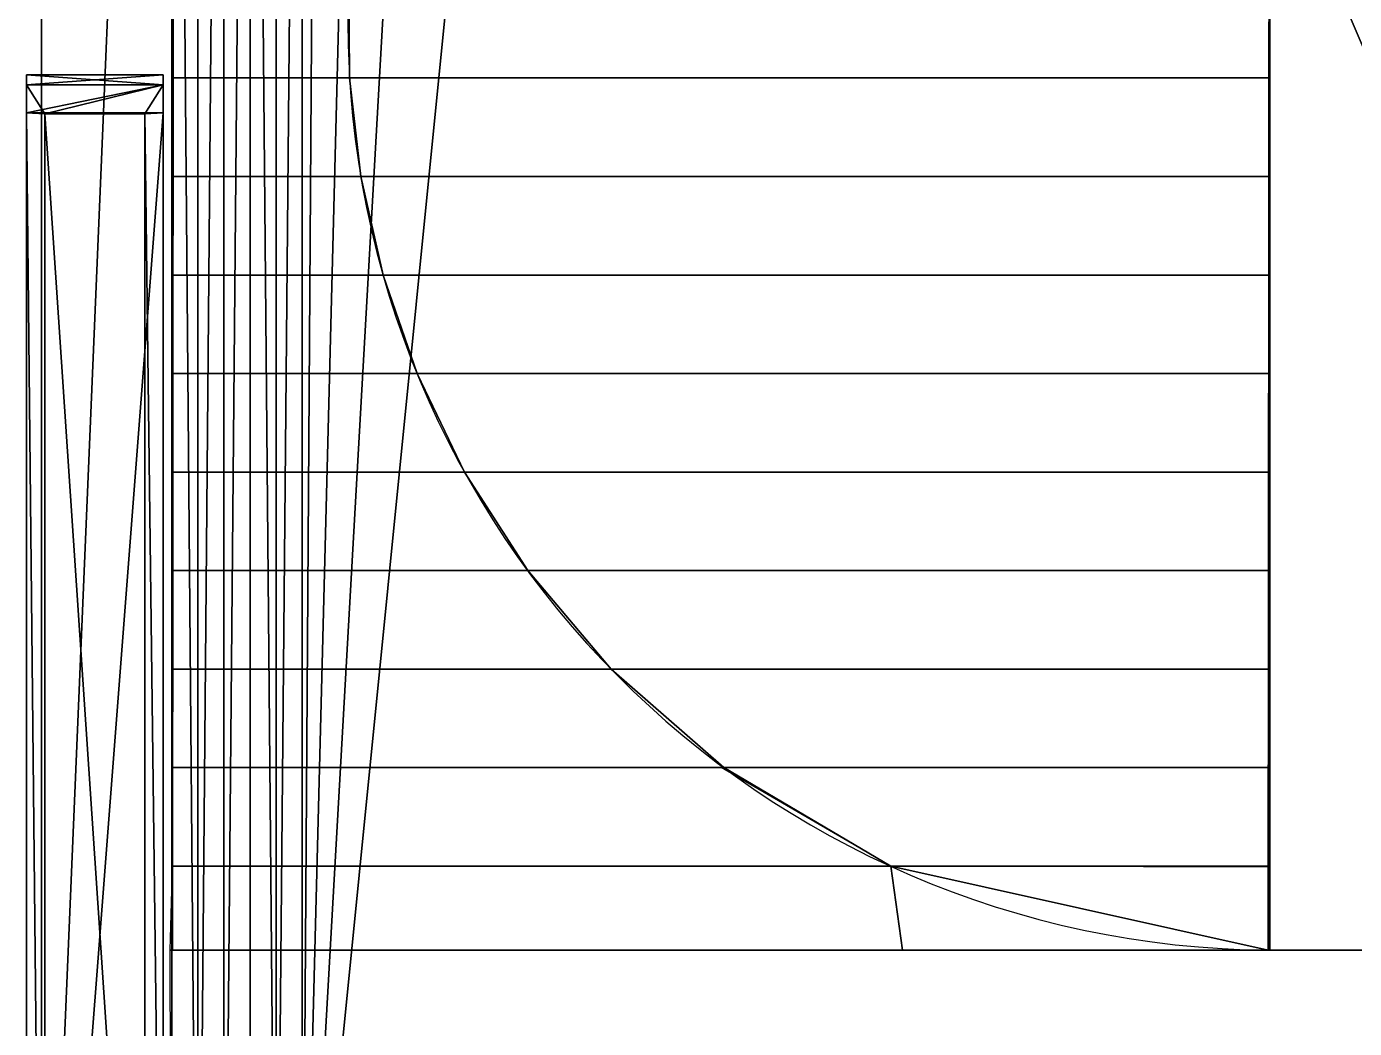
# Model space of a CAD drawing. Extents: x 0 to 153, y -230 to 0.
# Drawn here: x 0 to 76.4, y -172.1 to -114.4 of the extents above; entities that cross this region are included whole.
import ezdxf

# ---------------------------------------------------------------- set-up
doc = ezdxf.new("R2010")
doc.units = 0
doc.layers.add('LIXEIRA', color=141, linetype='CONTINUOUS')

msp = doc.modelspace()

# ---------------------------------------------------------------- linework, layer by layer
at = {"layer": 'LIXEIRA', "linetype": 'CONTINUOUS'}
for p, q in [((8.355, -202.97, 220), (8.513, -24.168, 220)), ((0.858, -203.502, 220), (0.858, -24.736, 220)), ((0.858, -203.502, 225.665), (0.858, -24.736, 225.665)), ((8.355, -202.97, 225.665), (8.355, -25.269, 225.665)), ((8.481, -60.669, 220), (8.387, -167.569, 220)), ((71.5, -111.699, 220), (71.49, -117.369, 220)), ((8.431, -117.369, 220), (8.431, -117.369, 225.67)), ((71.49, -117.369, 220), (8.431, -117.369, 220)), ((18.579, -117.369, 220), (18.579, -117.369, 225.67)), ((71.49, -117.369, 220), (71.492, -123.039, 220)), ((8.426, -123.039, 220), (8.426, -123.039, 225.67)), ((71.492, -123.039, 220), (8.426, -123.039, 220)), ((19.23, -123.039, 220), (19.23, -123.039, 225.67)), ((71.492, -123.039, 220), (71.493, -128.709, 220)), ((8.421, -128.709, 220), (8.421, -128.709, 225.67)), ((71.493, -128.709, 220), (8.421, -128.709, 220)), ((20.51, -128.709, 220), (20.51, -128.709, 225.67)), ((71.493, -128.709, 220), (71.494, -134.379, 220)), ((8.416, -134.379, 220), (8.416, -134.379, 225.67)), ((71.494, -134.379, 220), (8.416, -134.379, 220)), ((22.469, -134.379, 220), (22.469, -134.379, 225.67)), ((71.494, -134.379, 220), (71.495, -140.049, 220)), ((8.411, -140.049, 220), (8.411, -140.049, 225.67)), ((71.495, -140.049, 220), (8.411, -140.049, 220)), ((25.191, -140.049, 220), (25.191, -140.049, 225.67)), ((71.495, -140.049, 220), (71.496, -145.719, 220)), ((8.406, -145.719, 220), (8.406, -145.719, 225.67)), ((71.496, -145.719, 220), (8.406, -145.719, 220)), ((28.822, -145.719, 220), (28.822, -145.719, 225.67)), ((71.496, -145.719, 220), (71.497, -151.389, 220)), ((8.401, -151.389, 220), (8.401, -151.389, 225.67)), ((71.497, -151.389, 220), (8.401, -151.389, 220)), ((33.617, -151.389, 220), (33.617, -151.389, 225.67)), ((71.497, -151.389, 220), (71.498, -157.059, 220)), ((8.396, -157.059, 220), (8.396, -157.059, 225.67)), ((71.498, -157.059, 220), (8.396, -157.059, 220)), ((40.101, -157.059, 220), (40.101, -157.059, 225.67)), ((71.498, -157.059, 220), (71.499, -162.729, 220)), ((71.499, -162.729, 220), (8.391, -162.729, 220)), ((8.391, -162.729, 220), (8.391, -162.729, 225.67)), ((49.703, -162.729, 220), (49.703, -162.729, 225.67)), ((71.499, -162.729, 220), (71.406, -167.569, 220)), ((13.553, -167.569, 225.67), (8.263, -167.569, 225.67)), ((8.263, -167.569, 225.67), (8.387, -167.569, 220)), ((8.387, -167.569, 220), (13.647, -167.569, 220)), ((13.553, -167.569, 220), (13.553, -167.569, 225.67)), ((13.553, -167.569, 225.67), (71.406, -167.569, 225.67)), ((13.647, -167.569, 220), (18.907, -167.569, 220)), ((18.907, -167.569, 220), (24.167, -167.569, 220)), ((24.167, -167.569, 220), (29.427, -167.569, 220)), ((29.427, -167.569, 220), (34.687, -167.569, 220)), ((34.687, -167.569, 220), (39.947, -167.569, 220)), ((39.947, -167.569, 220), (45.207, -167.569, 220)), ((45.207, -167.569, 220), (50.467, -167.569, 220)), ((50.467, -167.569, 220), (55.727, -167.569, 220)), ((55.727, -167.569, 220), (60.987, -167.569, 220)), ((60.987, -167.569, 220), (66.247, -167.569, 220)), ((66.153, -167.569, 220), (71.406, -167.569, 220)), ((66.153, -167.569, 220), (66.153, -167.569, 225.67)), ((66.247, -167.569, 220), (71.5, -167.569, 220)), ((71.406, -167.569, 220), (71.406, -167.569, 225.67)), ((81.5, -167.569, 220), (71.5, -167.569, 220)), ((71.5, -167.569, 220), (71.5, -167.569, 225.67)), ((81.5, -167.569, 225.67), (71.5, -167.569, 225.67))]:
    msp.add_line(p, q, dxfattribs=at)
at = {"layer": 'LIXEIRA', "linetype": 'CONTINUOUS', "extrusion": (0, -1, 3e-16)}
for p, q in [((8.387, -167.569, 220), (13.553, -167.569, 220)), ((13.553, -167.569, 220), (18.813, -167.569, 220)), ((18.813, -167.569, 220), (24.073, -167.569, 220)), ((18.813, -167.569, 220), (18.813, -167.569, 225.67)), ((24.073, -167.569, 220), (29.333, -167.569, 220)), ((24.073, -167.569, 220), (24.073, -167.569, 225.67)), ((29.333, -167.569, 220), (34.593, -167.569, 220)), ((29.333, -167.569, 220), (29.333, -167.569, 225.67)), ((34.593, -167.569, 220), (39.853, -167.569, 220)), ((34.593, -167.569, 220), (34.593, -167.569, 225.67)), ((39.853, -167.569, 220), (45.113, -167.569, 220)), ((39.853, -167.569, 220), (39.853, -167.569, 225.67)), ((45.113, -167.569, 220), (50.373, -167.569, 220)), ((45.113, -167.569, 220), (45.113, -167.569, 225.67)), ((50.373, -167.569, 220), (55.633, -167.569, 220)), ((50.373, -167.569, 220), (50.373, -167.569, 225.67)), ((55.633, -167.569, 220), (60.893, -167.569, 220)), ((55.633, -167.569, 220), (55.633, -167.569, 225.67)), ((60.893, -167.569, 220), (66.153, -167.569, 220)), ((60.893, -167.569, 220), (60.893, -167.569, 225.67)), ((71.406, -167.569, 220), (66.146, -167.569, 220))]:
    msp.add_line(p, q, dxfattribs=at)
at = {"layer": 'LIXEIRA', "linetype": 'CONTINUOUS'}
msp.add_arc((71.932, -114.119, 220), 53.452, 90.4634, 269.5366, dxfattribs=at)
at = {"layer": 'LIXEIRA'}
for points in [[(26.002, -16.472, 0), (15.855, -196.083, 0), (33.894, -15.344, 0), (26.002, -16.472, 0)], [(15.855, -196.083, 0), (119.106, -214.122, 0), (33.894, -15.344, 0), (15.855, -196.083, 0)], [(26.002, -16.472, 0), (33.894, -15.344, 0), (15.855, -196.083, 0), (26.002, -16.472, 0)], [(15.855, -196.083, 0), (33.894, -15.344, 0), (119.106, -214.122, 0), (15.855, -196.083, 0)], [(33.894, -15.344, 0), (119.106, -214.122, 0), (119.106, -15.344, 0), (33.894, -15.344, 0)], [(33.894, -15.344, 0), (119.106, -15.344, 0), (119.106, -214.122, 0), (33.894, -15.344, 0)], [(20.365, -19.854, 0), (15.855, -196.083, 0), (26.002, -16.472, 0), (20.365, -19.854, 0)], [(20.365, -19.854, 0), (26.002, -16.472, 0), (15.855, -196.083, 0), (20.365, -19.854, 0)], [(16.983, -25.491, 0), (15.855, -196.083, 0), (20.365, -19.854, 0), (16.983, -25.491, 0)], [(16.983, -25.491, 0), (20.365, -19.854, 0), (15.855, -196.083, 0), (16.983, -25.491, 0)], [(0.858, -204.116, 203.823), (0.858, -204.116, 209.488), (0.858, -25.35, 209.488), (0.858, -204.116, 203.823)], [(0.858, -25.35, 209.488), (0.858, -25.35, 203.823), (0.858, -204.116, 203.823), (0.858, -25.35, 209.488)], [(0.858, -204.116, 203.823), (0.858, -25.35, 203.823), (8.355, -25.883, 203.823), (0.858, -204.116, 203.823)], [(8.355, -25.883, 209.488), (0.858, -25.35, 209.488), (0.858, -204.116, 209.488), (8.355, -25.883, 209.488)], [(8.355, -25.883, 203.823), (8.355, -203.583, 203.823), (0.858, -204.116, 203.823), (8.355, -25.883, 203.823)], [(0.858, -204.116, 209.488), (8.355, -203.583, 209.488), (8.355, -25.883, 209.488), (0.858, -204.116, 209.488)], [(8.355, -203.583, 101.338), (9.855, -202.083, 100.43), (8.355, -25.883, 101.338), (8.355, -203.583, 101.338)], [(9.855, -27.383, 100.43), (8.355, -25.883, 101.338), (9.855, -202.083, 100.43), (9.855, -27.383, 100.43)], [(8.355, -25.883, 101.338), (8.355, -25.883, 220.431), (8.355, -203.583, 101.338), (8.355, -25.883, 101.338)], [(8.355, -203.583, 220.431), (8.355, -203.583, 101.338), (8.355, -25.883, 220.431), (8.355, -203.583, 220.431)], [(8.355, -203.583, 101.338), (8.355, -25.883, 101.338), (9.855, -202.083, 100.43), (8.355, -203.583, 101.338)], [(9.855, -27.383, 100.43), (9.855, -202.083, 100.43), (8.355, -25.883, 101.338), (9.855, -27.383, 100.43)], [(8.355, -25.883, 101.338), (8.355, -203.583, 101.338), (8.355, -25.883, 220.431), (8.355, -25.883, 101.338)], [(8.355, -203.583, 220.431), (8.355, -25.883, 220.431), (8.355, -203.583, 101.338), (8.355, -203.583, 220.431)], [(15.855, -33.383, 0), (15.855, -196.083, 0), (16.983, -25.491, 0), (15.855, -33.383, 0)], [(15.855, -33.383, 0), (16.983, -25.491, 0), (15.855, -196.083, 0), (15.855, -33.383, 0)], [(9.855, -27.383, 81.08), (9.855, -202.083, 81.08), (11.355, -28.883, 80.173), (9.855, -27.383, 81.08)], [(9.855, -27.383, 100.43), (9.855, -202.083, 100.43), (9.855, -27.383, 81.08), (9.855, -27.383, 100.43)], [(9.855, -202.083, 81.08), (9.855, -27.383, 81.08), (9.855, -202.083, 100.43), (9.855, -202.083, 81.08)], [(9.855, -27.383, 81.08), (11.355, -28.883, 80.173), (9.855, -202.083, 81.08), (9.855, -27.383, 81.08)], [(9.855, -27.383, 100.43), (9.855, -27.383, 81.08), (9.855, -202.083, 100.43), (9.855, -27.383, 100.43)], [(9.855, -202.083, 81.08), (9.855, -202.083, 100.43), (9.855, -27.383, 81.08), (9.855, -202.083, 81.08)], [(11.355, -200.583, 80.173), (11.355, -28.883, 80.173), (9.855, -202.083, 81.08), (11.355, -200.583, 80.173)], [(11.355, -200.583, 80.173), (9.855, -202.083, 81.08), (11.355, -28.883, 80.173), (11.355, -200.583, 80.173)], [(11.355, -200.583, 80.173), (11.355, -200.583, 60.823), (11.355, -28.883, 80.173), (11.355, -200.583, 80.173)], [(11.355, -28.883, 60.823), (11.355, -28.883, 80.173), (11.355, -200.583, 60.823), (11.355, -28.883, 60.823)], [(11.355, -28.883, 60.823), (11.355, -200.583, 60.823), (12.855, -30.383, 59.916), (11.355, -28.883, 60.823)], [(11.355, -200.583, 80.173), (11.355, -28.883, 80.173), (11.355, -200.583, 60.823), (11.355, -200.583, 80.173)], [(11.355, -28.883, 60.823), (11.355, -200.583, 60.823), (11.355, -28.883, 80.173), (11.355, -28.883, 60.823)], [(11.355, -28.883, 60.823), (12.855, -30.383, 59.916), (11.355, -200.583, 60.823), (11.355, -28.883, 60.823)], [(12.855, -199.083, 59.916), (12.855, -30.383, 59.916), (11.355, -200.583, 60.823), (12.855, -199.083, 59.916)], [(12.855, -199.083, 59.916), (11.355, -200.583, 60.823), (12.855, -30.383, 59.916), (12.855, -199.083, 59.916)], [(12.855, -199.083, 59.916), (12.855, -199.083, 40.566), (12.855, -30.383, 59.916), (12.855, -199.083, 59.916)], [(12.855, -30.383, 40.566), (12.855, -30.383, 59.916), (12.855, -199.083, 40.566), (12.855, -30.383, 40.566)], [(14.355, -31.883, 39.658), (12.855, -30.383, 40.566), (14.355, -197.583, 39.658), (14.355, -31.883, 39.658)], [(12.855, -199.083, 40.566), (14.355, -197.583, 39.658), (12.855, -30.383, 40.566), (12.855, -199.083, 40.566)], [(12.855, -199.083, 59.916), (12.855, -30.383, 59.916), (12.855, -199.083, 40.566), (12.855, -199.083, 59.916)], [(12.855, -30.383, 40.566), (12.855, -199.083, 40.566), (12.855, -30.383, 59.916), (12.855, -30.383, 40.566)], [(14.355, -31.883, 39.658), (14.355, -197.583, 39.658), (12.855, -30.383, 40.566), (14.355, -31.883, 39.658)], [(12.855, -199.083, 40.566), (12.855, -30.383, 40.566), (14.355, -197.583, 39.658), (12.855, -199.083, 40.566)], [(14.355, -197.583, 20.308), (14.355, -31.883, 20.308), (14.355, -197.583, 39.658), (14.355, -197.583, 20.308)], [(14.355, -31.883, 39.658), (14.355, -197.583, 39.658), (14.355, -31.883, 20.308), (14.355, -31.883, 39.658)], [(14.355, -31.883, 20.308), (14.355, -197.583, 20.308), (15.855, -33.383, 19.401), (14.355, -31.883, 20.308)], [(14.355, -197.583, 20.308), (14.355, -197.583, 39.658), (14.355, -31.883, 20.308), (14.355, -197.583, 20.308)], [(14.355, -31.883, 39.658), (14.355, -31.883, 20.308), (14.355, -197.583, 39.658), (14.355, -31.883, 39.658)], [(14.355, -31.883, 20.308), (15.855, -33.383, 19.401), (14.355, -197.583, 20.308), (14.355, -31.883, 20.308)], [(15.855, -196.083, 19.401), (15.855, -33.383, 19.401), (14.355, -197.583, 20.308), (15.855, -196.083, 19.401)], [(15.855, -196.083, 19.401), (14.355, -197.583, 20.308), (15.855, -33.383, 19.401), (15.855, -196.083, 19.401)], [(15.855, -33.383, 0), (15.855, -33.383, 19.401), (15.855, -196.083, 0), (15.855, -33.383, 0)], [(15.855, -196.083, 19.401), (15.855, -196.083, 0), (15.855, -33.383, 19.401), (15.855, -196.083, 19.401)], [(15.855, -33.383, 0), (15.855, -196.083, 0), (15.855, -33.383, 19.401), (15.855, -33.383, 0)], [(15.855, -196.083, 19.401), (15.855, -33.383, 19.401), (15.855, -196.083, 0), (15.855, -196.083, 19.401)], [(0, -221.611, 215.281), (0, -117.766, 217.641), (0, -117.186, 215.281), (0, -221.611, 215.281)], [(0, -221.611, 215.281), (0, -117.186, 215.281), (0, -117.766, 212.922), (0, -221.611, 215.281)], [(7.855, -117.186, 214.957), (0, -117.186, 215.281), (7.855, -117.766, 217.478), (7.855, -117.186, 214.957)], [(0, -117.766, 217.641), (7.855, -117.766, 217.478), (0, -117.186, 215.281), (0, -117.766, 217.641)], [(7.855, -117.766, 212.435), (0, -117.766, 212.922), (7.855, -117.186, 214.957), (7.855, -117.766, 212.435)], [(0, -117.186, 215.281), (7.855, -117.186, 214.957), (0, -117.766, 212.922), (0, -117.186, 215.281)], [(7.855, -117.766, 212.435), (7.855, -117.186, 214.957), (7.855, -204.083, 212.435), (7.855, -117.766, 212.435)], [(7.855, -204.083, 214.957), (7.855, -204.083, 212.435), (7.855, -117.186, 214.957), (7.855, -204.083, 214.957)], [(7.855, -117.186, 214.957), (7.855, -117.766, 217.478), (7.855, -204.083, 214.957), (7.855, -117.186, 214.957)], [(0, -117.766, 212.922), (0, -119.373, 210.562), (0, -221.611, 215.281), (0, -117.766, 212.922)], [(0, -221.611, 215.281), (0, -221.611, 220), (0, -117.766, 217.641), (0, -221.611, 215.281)], [(0, -119.373, 220), (0, -117.766, 217.641), (0, -221.611, 220), (0, -119.373, 220)], [(7.855, -119.373, 209.914), (0, -119.373, 210.562), (7.855, -117.766, 212.435), (7.855, -119.373, 209.914)], [(0, -117.766, 212.922), (7.855, -117.766, 212.435), (0, -119.373, 210.562), (0, -117.766, 212.922)], [(0, -117.766, 217.641), (0, -119.373, 220), (1.05, -119.432, 219.609), (0, -117.766, 217.641)], [(0, -117.766, 217.641), (1.05, -119.432, 219.609), (7.855, -117.766, 217.478), (0, -117.766, 217.641)], [(6.806, -119.432, 219.609), (7.855, -117.766, 217.478), (1.05, -119.432, 219.609), (6.806, -119.432, 219.609)], [(6.806, -119.432, 219.609), (6.806, -119.432, 220), (7.855, -117.766, 217.478), (6.806, -119.432, 219.609)], [(7.855, -119.373, 220), (7.855, -117.766, 217.478), (6.806, -119.432, 220), (7.855, -119.373, 220)], [(7.855, -117.766, 217.478), (7.855, -119.373, 220), (7.855, -204.083, 217.478), (7.855, -117.766, 217.478)], [(7.855, -204.083, 217.478), (7.855, -204.083, 214.957), (7.855, -117.766, 217.478), (7.855, -204.083, 217.478)], [(7.855, -204.083, 212.435), (7.855, -204.083, 209.914), (7.855, -117.766, 212.435), (7.855, -204.083, 212.435)], [(7.855, -119.373, 209.914), (7.855, -117.766, 212.435), (7.855, -204.083, 209.914), (7.855, -119.373, 209.914)], [(1.05, -119.432, 220), (0, -119.373, 220), (1.05, -221.611, 220), (1.05, -119.432, 220)], [(0, -221.611, 220), (1.05, -221.611, 220), (0, -119.373, 220), (0, -221.611, 220)], [(7.855, -204.083, 209.914), (0, -221.611, 210.562), (7.855, -119.373, 209.914), (7.855, -204.083, 209.914)], [(0, -119.373, 210.562), (7.855, -119.373, 209.914), (0, -221.611, 210.562), (0, -119.373, 210.562)], [(0, -221.611, 210.562), (0, -221.611, 215.281), (0, -119.373, 210.562), (0, -221.611, 210.562)], [(1.05, -119.432, 220), (1.05, -119.432, 219.609), (0, -119.373, 220), (1.05, -119.432, 220)], [(6.806, -119.432, 219.609), (1.05, -119.432, 219.609), (6.806, -205.133, 219.609), (6.806, -119.432, 219.609)], [(1.05, -119.432, 219.609), (1.05, -221.611, 219.609), (6.806, -205.133, 219.609), (1.05, -119.432, 219.609)], [(1.05, -119.432, 219.609), (1.05, -119.432, 220), (1.05, -221.611, 219.609), (1.05, -119.432, 219.609)], [(1.05, -221.611, 220), (1.05, -221.611, 219.609), (1.05, -119.432, 220), (1.05, -221.611, 220)], [(7.855, -119.373, 220), (6.806, -119.432, 220), (7.855, -204.083, 220), (7.855, -119.373, 220)], [(6.806, -205.133, 220), (7.855, -204.083, 220), (6.806, -119.432, 220), (6.806, -205.133, 220)], [(6.806, -205.133, 219.609), (6.806, -205.133, 220), (6.806, -119.432, 219.609), (6.806, -205.133, 219.609)], [(6.806, -119.432, 220), (6.806, -119.432, 219.609), (6.806, -205.133, 220), (6.806, -119.432, 220)], [(7.855, -204.083, 220), (7.855, -204.083, 217.478), (7.855, -119.373, 220), (7.855, -204.083, 220)]]:
    msp.add_3dface(points, dxfattribs=at)
at = {"layer": 'LIXEIRA', "linetype": 'CONTINUOUS'}
for points in [[(8.355, -202.97, 225.665), (0.858, -203.502, 225.665), (0.858, -24.736, 225.665), (8.355, -25.269, 225.665)], [(0.858, -203.502, 220), (0.858, -24.736, 220), (0.858, -24.736, 225.665), (0.858, -203.502, 225.665)], [(71.5, -60.669, 220), (71.5, -60.669, 225.668), (71.406, -167.569, 225.67), (71.5, -167.569, 220)], [(81.5, -167.569, 225.67), (71.406, -167.569, 225.67), (71.5, -60.669, 225.67), (81.377, -60.669, 225.667)], [(71.5, -60.669, 220.005), (71.5, -167.569, 220.005), (81.406, -167.569, 220), (81.5, -60.669, 220.005)], [(18.535, -111.699, 220.005), (18.579, -117.369, 220.005), (8.431, -117.369, 220.005), (8.436, -111.699, 220.005)], [(18.535, -111.699, 225.67), (18.579, -117.369, 225.67), (8.431, -117.369, 225.67), (8.436, -111.699, 225.67)], [(18.535, -111.699, 220), (18.579, -117.369, 220.005), (18.579, -117.369, 225.67), (18.535, -111.699, 225.67)], [(18.535, -111.699, 220), (71.5, -111.699, 220), (71.49, -117.369, 220), (18.579, -117.369, 220)], [(18.579, -117.369, 220.005), (19.23, -123.039, 220.005), (8.426, -123.039, 220.005), (8.431, -117.369, 220.005)], [(18.579, -117.369, 225.67), (19.23, -123.039, 225.67), (8.426, -123.039, 225.67), (8.431, -117.369, 225.67)], [(18.579, -117.369, 220.005), (19.23, -123.039, 220.005), (19.23, -123.039, 225.67), (18.579, -117.369, 225.67)], [(18.579, -117.369, 220.005), (71.49, -117.369, 220), (71.492, -123.039, 220), (19.23, -123.039, 220)], [(19.23, -123.039, 220.005), (20.51, -128.709, 220.005), (8.421, -128.709, 220.005), (8.426, -123.039, 220.005)], [(19.23, -123.039, 225.67), (20.51, -128.709, 225.67), (8.421, -128.709, 225.67), (8.426, -123.039, 225.67)], [(19.23, -123.039, 220.005), (20.51, -128.709, 220.005), (20.51, -128.709, 225.67), (19.23, -123.039, 225.67)], [(19.23, -123.039, 220), (71.492, -123.039, 220), (71.493, -128.709, 220), (20.51, -128.709, 220.005)], [(20.51, -128.709, 220.005), (22.469, -134.379, 220.005), (8.416, -134.379, 220.005), (8.421, -128.709, 220.005)], [(20.51, -128.709, 225.67), (22.469, -134.379, 225.67), (8.416, -134.379, 225.67), (8.421, -128.709, 225.67)], [(20.51, -128.709, 220.005), (22.469, -134.379, 220.005), (22.469, -134.379, 225.67), (20.51, -128.709, 225.67)], [(20.51, -128.709, 220.005), (71.493, -128.709, 220), (71.494, -134.379, 220), (22.469, -134.379, 220.005)], [(22.469, -134.379, 220.005), (25.191, -140.049, 220.005), (8.411, -140.049, 220.005), (8.416, -134.379, 220.005)], [(22.469, -134.379, 225.67), (25.191, -140.049, 225.67), (8.411, -140.049, 225.67), (8.416, -134.379, 225.67)], [(22.469, -134.379, 220), (25.191, -140.049, 220.005), (25.191, -140.049, 225.67), (22.469, -134.379, 225.67)], [(22.469, -134.379, 220.005), (71.494, -134.379, 220), (71.495, -140.049, 220), (25.191, -140.049, 220.005)], [(25.191, -140.049, 220.005), (28.822, -145.719, 220.005), (8.406, -145.719, 220.005), (8.411, -140.049, 220.005)], [(25.191, -140.049, 225.67), (28.822, -145.719, 225.67), (8.406, -145.719, 225.67), (8.411, -140.049, 225.67)], [(25.191, -140.049, 220.005), (28.822, -145.719, 220.005), (28.822, -145.719, 225.67), (25.191, -140.049, 225.67)], [(25.191, -140.049, 220.005), (71.495, -140.049, 220), (71.495, -145.719, 220), (28.822, -145.719, 220)], [(28.822, -145.719, 220.005), (33.617, -151.389, 220.005), (8.401, -151.389, 220.005), (8.406, -145.719, 220.005)], [(28.822, -145.719, 225.67), (33.617, -151.389, 225.67), (8.401, -151.389, 225.67), (8.406, -145.719, 225.67)], [(28.822, -145.719, 220.005), (33.617, -151.389, 220.005), (33.617, -151.389, 225.67), (28.822, -145.719, 225.67)], [(71.496, -145.719, 220), (71.497, -151.389, 220), (33.617, -151.389, 220.005), (28.822, -145.719, 220.005)], [(40.101, -157.059, 220.005), (8.396, -157.059, 220.005), (8.401, -151.389, 220.005), (33.617, -151.389, 220.005)], [(40.101, -157.059, 225.67), (8.396, -157.059, 225.67), (8.401, -151.389, 225.67), (33.617, -151.389, 225.67)], [(33.617, -151.389, 220), (40.101, -157.059, 220.005), (40.101, -157.059, 225.67), (33.617, -151.389, 225.67)], [(71.497, -151.389, 220), (71.497, -157.059, 220), (40.101, -157.059, 220.005), (33.617, -151.389, 220.005)], [(49.703, -162.729, 225.67), (8.391, -162.729, 225.67), (8.396, -157.059, 225.67), (40.101, -157.059, 225.67)], [(71.498, -157.059, 220), (71.498, -162.785, 220), (49.703, -162.729, 220.005), (39.947, -157.059, 220)], [(40.101, -157.059, 220), (49.703, -162.729, 220.005), (49.703, -162.729, 225.67), (40.101, -157.059, 225.67)], [(49.703, -162.729, 220.005), (50.373, -167.569, 220.005), (8.263, -167.569, 220.005), (8.391, -162.729, 220.005)], [(49.703, -162.729, 225.67), (50.373, -167.569, 225.67), (8.263, -167.569, 225.67), (8.391, -162.729, 225.67)], [(49.703, -162.729, 225.67), (71.406, -167.569, 225.67), (50.373, -167.569, 225.67), (49.703, -162.729, 225.67)], [(49.703, -162.729, 220.005), (71.406, -167.569, 220.005), (71.406, -167.569, 225.67), (49.703, -162.729, 225.67)], [(71.499, -162.729, 220), (71.406, -167.569, 220.005), (49.703, -162.729, 220.005), (71.499, -162.729, 220)], [(144.645, -167.569, 220.005), (144.645, -202.97, 220.005), (8.355, -202.97, 220), (8.263, -167.569, 220.005)], [(144.645, -167.569, 225.67), (144.645, -202.97, 225.67), (8.355, -202.97, 225.665), (8.263, -167.569, 225.67)]]:
    msp.add_3dface(points, dxfattribs=at)

doc.saveas('drawing.dxf')
